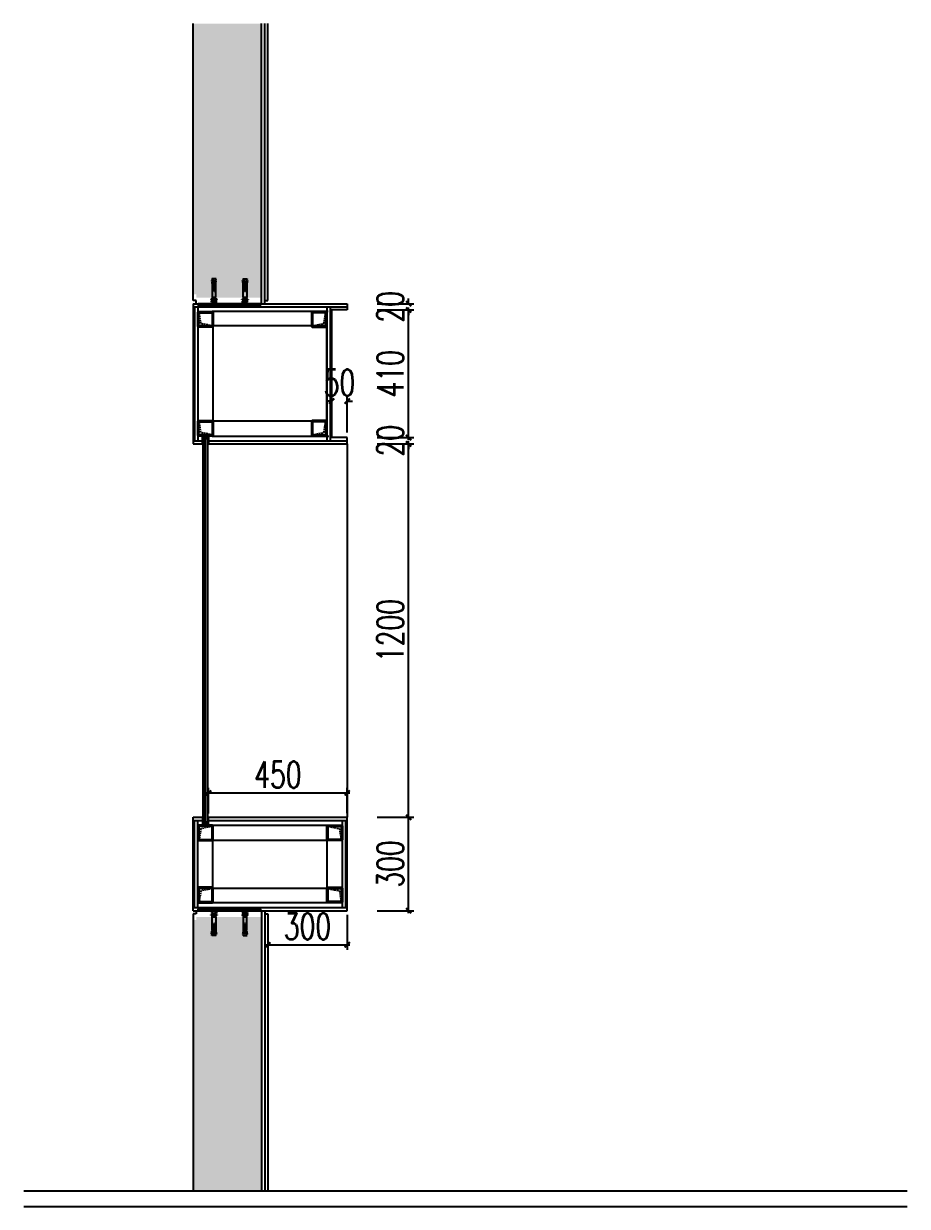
# Model space of a CAD drawing. Header units: millimetres. Extents: x 5625199 to 7433318, y -3316392 to -2552493.
# Drawn here: x 6243999 to 6246837, y -2676573 to -2672773 of the extents above; entities that cross this region are included whole.
import ezdxf

# ---------------------------------------------------------------- set-up
doc = ezdxf.new("R2010")
doc.units = ezdxf.units.MM
doc.header["$PDMODE"] = 35
doc.header["$PDSIZE"] = -10
doc.linetypes.add('DASH', pattern=[0.35, 0.25, -0.1])
doc.linetypes.add('DASHEDX2', pattern=[38.1, 25.4, -12.7])
for name, color, linetype in [('155', 155, 'Continuous'), ('BS-墙', 7, 'Continuous'), ('D-造型细线', 146, 'Continuous'), ('DIM-外部标注', 165, 'Continuous')]:
    doc.layers.add(name, color=color, linetype=linetype)
doc.styles.add('标注-尺寸', font='simplex.shx', dxfattribs={"width": 0.7})
doc.linetypes.add('ZIGZAG', pattern='A,0.00254,-5.08,[131,ltypeshp.shx,S=5.08,R=0,X=-5.08,Y=0],-10.16,[131,ltypeshp.shx,S=5.08,R=180,X=5.08,Y=0],-5.08', length=20.32254)
doc.dimstyles.new('MS55', dxfattribs={"dimscale": 0, "dimtxt": 5, "dimasz": 1, "dimexe": 1, "dimexo": 0.8, "dimgap": 1, "dimtad": 1, "dimdec": 0, "dimrnd": 5, "dimdsep": 46, "dimtxsty": '标注-尺寸', "dimblk": 'ARCHTICK', "dimcen": 0, "dimdle": 0.5, "dimclrd": 256, "dimclre": 256, "dimclrt": 50, "dimadec": 0, "dimazin": 0, "dimtfac": 1, "dimtdec": 0, "dimtix": 1, "dimtofl": 0, "dimtmove": 2, "dimatfit": 3, "dimldrblk": 'jt2', "dimfxl": 6, "dimfxlon": 1, "dimtvp": 1, "dimtolj": 1, "dimtzin": 0, "dimarcsym": 0})
pattern_1 = [(45, (6246187.35, -2177856.001), (-8.83883476, 8.83883476), []), (50, (6246187.35, -2177856), (35.8630091, -3.1376067), [3.75, -41.25]), (355, (6246187.35, -2177856), (-6.9375667, 37.6096067), [3, -33]), (100.4514, (6246190.34, -2177856.263), (28.925469, 34.471977), [3.1870095, -35.0571056]), (46.1842, (6246187.35, -2177846), (53.3620524, -8.2759507), [5.625, -61.875]), (96.6356, (6246191.797, -2177846.69), (46.7331353, 48.7058935), [4.7805144, -52.58565]), (351.1842, (6246187.35, -2177846), (46.733097, 48.70593), [4.5, -49.5]), (21, (6246192.35, -2177848.5), (29.8453526, -20.1309445), [3.75, -41.25]), (326, (6246192.35, -2177848.5), (12.1657666, 36.2575023), [3, -33]), (71.4514, (6246194.837, -2177850.18), (42.0111314, 16.1265248), [3.1870095, -35.0571056]), (37.5, (6246187.35, -2177856.001), (0.60799277, 16.6446927), [0, -32.6, 0, -33.5, 0, -33.125]), (7.5, (6246187.35, -2177856.001), (13.1534769, 19.7205856), [0, -19.1, 0, -31.85, 0, -12.625]), (327.5, (6246176.2, -2177856.001), (26.6911218, -1.1277436), [0, -12.5, 0, -39, 0, -51.75]), (317.5, (6246171.2, -2177856), (29.1593085, 5.0052491), [0, -16.25, 0, -25.9, 0, -36.75])]

# ---------------------------------------------------------------- blocks, each defined once
blk = doc.blocks.new('swfdsf')
at = {"layer": 'D-造型细线', "color": 8, "linetype": 'DASHEDX2', "ltscale": 0.02}
for p, q in [((-294380.6, 22108.8), (-294380.6, 22122.8)), ((-294380.6, 22122.8), (-294375.6, 22119.8)), ((-294375.6, 22119.8), (-294375.6, 22123.8)), ((-294375.6, 22119.8), (-294340.6, 22119.8)), ((-294375.6, 22117.8), (-294340.6, 22117.8)), ((-294375.6, 22113.8), (-294375.6, 22117.8)), ((-294365.6, 22121.8), (-294320.6, 22121.8)), ((-294340.6, 22119.8), (-294340.6, 22117.8)), ((-294320.6, 22121.8), (-294320.6, 22109.8)), ((-294310.6, 22121.8), (-294311.6, 22121.2)), ((-294310, 22119.8), (-294305.2, 22119.8)), ((-294305.3, 22123.8), (-294309.9, 22123.8)), ((-294304.6, 22121.8), (-294303.6, 22120.8)), ((-294303.6, 22110.8), (-294303.6, 22120.8)), ((-294303.6, 22120.8), (-294300.6, 22120.8)), ((-294299.6, 22119.8), (-294300.6, 22120.8)), ((-294300.6, 22120.8), (-294300.6, 22110.8)), ((-294299.6, 22111.8), (-294299.6, 22119.8)), ((-294380.6, 22108.8), (-294375.6, 22111.8)), ((-294340.6, 22113.8), (-294375.6, 22113.8)), ((-294340.6, 22111.8), (-294375.6, 22111.8)), ((-294375.6, 22107.8), (-294375.6, 22111.8)), ((-294320.6, 22109.8), (-294365.6, 22109.8)), ((-294340.6, 22113.8), (-294340.6, 22111.8)), ((-294310.6, 22109.8), (-294311.6, 22110.4)), ((-294305.2, 22107.8), (-294310, 22107.8)), ((-294305.3, 22111.8), (-294309.9, 22111.8)), ((-294304.6, 22109.8), (-294303.6, 22110.8)), ((-294300.6, 22110.8), (-294303.6, 22110.8)), ((-294299.6, 22111.8), (-294300.6, 22110.8))]:
    blk.add_line(p, q, dxfattribs=at)
for points in [[(-294315.6, 22120.8), (-294315.6, 22110.8), (-294320.6, 22110.8), (-294320.6, 22120.8)], [(-294315.6, 22125.8), (-294313.6, 22125.8), (-294313.6, 22105.8), (-294315.6, 22105.8)], [(-294313.6, 22121.8), (-294311.6, 22121.8), (-294311.6, 22109.8), (-294313.6, 22109.8)]]:
    blk.add_lwpolyline(points, close=True, dxfattribs=at)
for centre, radius, start, end in [((-294340.9, 22271.5), 151.7, 256.7643, 260.6158), ((-294307.3, 22121.8), 3.34, 142.0453, 215.6573), ((-294298.4, 22115.9), 12.2, 161.496, 199.6632), ((-294307.9, 22121.8), 3.34, 324.3427, 37.9547), ((-294316.8, 22115.9), 12.2, 340.3368, 18.504), ((-294340.9, 21960.1), 151.7, 99.3842, 103.2357), ((-294307.3, 22109.8), 3.34, 142.0453, 215.6573), ((-294307.9, 22109.8), 3.34, 324.3427, 37.9547)]:
    blk.add_arc(centre, radius, start, end, dxfattribs=at)
blk = doc.blocks.new('_ArchTick')
at = {"color": 0, "linetype": 'ByBlock', "const_width": 0.4}
blk.add_lwpolyline([(-0.5, -0.5), (0.5, 0.5)], dxfattribs=at)
blk = doc.blocks.new('*D857')
at = {"layer": '155', "lineweight": -2, "ltscale": 500, "transparency": 16777216}
for p, q in [((6245134, -2675322.7), (6245252, -2675322.7)), ((6245235.2, -2675631.1), (6245235.2, -2675314.3)), ((6245134, -2675622.7), (6245252, -2675622.7))]:
    blk.add_line(p, q, dxfattribs=at)
at = {"layer": 'Defpoints', "color": 0, "transparency": 16777216}
for p in [(6245038, -2675322.7), (6245235.2, -2675322.7), (6245038, -2675622.7)]:
    blk.add_point(p, dxfattribs=at)
at = {"layer": '155', "linetype": 'ByBlock', "lineweight": -2, "transparency": 16777216, "xscale": 16.86043695884961, "yscale": 16.86043695884961, "zscale": 16.86043695884961}
for p, rotation in [((6245235.2, -2675322.7), 90), ((6245235.2, -2675622.7), 270)]:
    blk.add_blockref('_ArchTick', p, dxfattribs=dict(at, rotation=rotation))
at = {"layer": '155', "color": 50, "ltscale": 500, "transparency": 16777216, "insert": (6245176.2, -2675472.7), "char_height": 84.3, "attachment_point": 5, "rotation": 90, "style": '标注-尺寸'}
blk.add_mtext('\\A1;300', dxfattribs=at)
blk = doc.blocks.new('jt2')
at = {"ltscale": 0.1}
blk.add_line((0, 0), (-1, 0), dxfattribs=at)
at = {"color": 6, "ltscale": 0.1}
blk.add_lwpolyline([(-1.22, 1.26), (-0.72, 1.5), (0.02, 0), (-0.72, -1.5), (-1.22, -1.26), (0, 0), (-1.22, 1.26)], dxfattribs=at)
blk = doc.blocks.new('*D858')
at = {"layer": '155', "lineweight": -2, "ltscale": 500, "transparency": 16777216}
for p, q in [((6245134, -2674122.7), (6245252, -2674122.7)), ((6245235.2, -2675331.1), (6245235.2, -2674114.3)), ((6245134, -2675322.7), (6245252, -2675322.7))]:
    blk.add_line(p, q, dxfattribs=at)
at = {"layer": 'Defpoints', "color": 0, "transparency": 16777216}
for p in [(6245038, -2674122.7), (6245235.2, -2674122.7), (6245038, -2675322.7)]:
    blk.add_point(p, dxfattribs=at)
at = {"layer": '155', "linetype": 'ByBlock', "lineweight": -2, "transparency": 16777216, "xscale": 16.86043695884961, "yscale": 16.86043695884961, "zscale": 16.86043695884961}
for p, rotation in [((6245235.2, -2674122.7), 90), ((6245235.2, -2675322.7), 270)]:
    blk.add_blockref('_ArchTick', p, dxfattribs=dict(at, rotation=rotation))
at = {"layer": '155', "color": 50, "ltscale": 500, "transparency": 16777216, "insert": (6245176.2, -2674722.7), "char_height": 84.3, "attachment_point": 5, "rotation": 90, "style": '标注-尺寸'}
blk.add_mtext('\\A1;1200', dxfattribs=at)
blk = doc.blocks.new('*D859')
at = {"layer": '155', "lineweight": -2, "ltscale": 500, "transparency": 16777216}
for p, q in [((6245235.2, -2674102.7), (6245235.2, -2674085.9)), ((6245134, -2674102.7), (6245252, -2674102.7)), ((6245134, -2674122.7), (6245252, -2674122.7)), ((6245235.2, -2674122.7), (6245235.2, -2674139.6))]:
    blk.add_line(p, q, dxfattribs=at)
at = {"layer": 'Defpoints', "color": 0, "transparency": 16777216}
for p in [(6245038, -2674102.7), (6245038, -2674122.7), (6245235.2, -2674102.7)]:
    blk.add_point(p, dxfattribs=at)
at = {"layer": '155', "linetype": 'ByBlock', "lineweight": -2, "transparency": 16777216, "xscale": 16.86043695884961, "yscale": 16.86043695884961, "zscale": 16.86043695884961}
for p, rotation in [((6245235.2, -2674102.7), 270), ((6245235.2, -2674122.7), 90)]:
    blk.add_blockref('_ArchTick', p, dxfattribs=dict(at, rotation=rotation))
at = {"layer": '155', "color": 50, "ltscale": 500, "transparency": 16777216, "insert": (6245176.2, -2674112.7), "char_height": 84.3, "attachment_point": 5, "rotation": 90, "style": '标注-尺寸'}
blk.add_mtext('\\A1;20', dxfattribs=at)
blk = doc.blocks.new('*D860')
at = {"layer": '155', "lineweight": -2, "ltscale": 500, "transparency": 16777216}
for p, q in [((6245134, -2673692.7), (6245252, -2673692.7)), ((6245235.2, -2674111.1), (6245235.2, -2673684.3)), ((6245134, -2674102.7), (6245252, -2674102.7))]:
    blk.add_line(p, q, dxfattribs=at)
at = {"layer": 'Defpoints', "color": 0, "transparency": 16777216}
for p in [(6245038, -2673692.7), (6245235.2, -2673692.7), (6245038, -2674102.7)]:
    blk.add_point(p, dxfattribs=at)
at = {"layer": '155', "linetype": 'ByBlock', "lineweight": -2, "transparency": 16777216, "xscale": 16.86043695884961, "yscale": 16.86043695884961, "zscale": 16.86043695884961}
for p, rotation in [((6245235.2, -2673692.7), 90), ((6245235.2, -2674102.7), 270)]:
    blk.add_blockref('_ArchTick', p, dxfattribs=dict(at, rotation=rotation))
at = {"layer": '155', "color": 50, "ltscale": 500, "transparency": 16777216, "insert": (6245176.2, -2673897.7), "char_height": 84.3, "attachment_point": 5, "rotation": 90, "style": '标注-尺寸'}
blk.add_mtext('\\A1;410', dxfattribs=at)
blk = doc.blocks.new('*D861')
at = {"layer": '155', "lineweight": -2, "ltscale": 500, "transparency": 16777216}
for p, q in [((6245134, -2673672.7), (6245252, -2673672.7)), ((6245235.2, -2673672.7), (6245235.2, -2673655.9)), ((6245134, -2673692.7), (6245252, -2673692.7)), ((6245235.2, -2673692.7), (6245235.2, -2673709.6))]:
    blk.add_line(p, q, dxfattribs=at)
at = {"layer": 'Defpoints', "color": 0, "transparency": 16777216}
for p in [(6245038, -2673672.7), (6245235.2, -2673672.7), (6245038, -2673692.7)]:
    blk.add_point(p, dxfattribs=at)
at = {"layer": '155', "linetype": 'ByBlock', "lineweight": -2, "transparency": 16777216, "xscale": 16.86043695884961, "yscale": 16.86043695884961, "zscale": 16.86043695884961}
for p, rotation in [((6245235.2, -2673672.7), 270), ((6245235.2, -2673692.7), 90)]:
    blk.add_blockref('_ArchTick', p, dxfattribs=dict(at, rotation=rotation))
at = {"layer": '155', "color": 50, "ltscale": 500, "transparency": 16777216, "insert": (6245176.2, -2673682.7), "char_height": 84.3, "attachment_point": 5, "rotation": 90, "style": '标注-尺寸'}
blk.add_mtext('\\A1;20', dxfattribs=at)
blk = doc.blocks.new('*D862')
at = {"layer": '155', "lineweight": -2, "ltscale": 500, "transparency": 16777216}
for p, q in [((6244593, -2675310.2), (6244593, -2675227.6)), ((6245038, -2675309.2), (6245038, -2675227.6)), ((6244584.6, -2675244.5), (6245046.5, -2675244.5))]:
    blk.add_line(p, q, dxfattribs=at)
at = {"layer": 'Defpoints', "color": 0, "transparency": 16777216}
for p in [(6245038, -2675244.5), (6244593, -2675323.7), (6245038, -2675322.7)]:
    blk.add_point(p, dxfattribs=at)
at = {"layer": '155', "linetype": 'ByBlock', "lineweight": -2, "transparency": 16777216, "xscale": 16.86043695884961, "yscale": 16.86043695884961, "zscale": 16.86043695884961, "rotation": 180}
blk.add_blockref('_ArchTick', (6244593, -2675244.5), dxfattribs=at)
at = {"layer": '155', "linetype": 'ByBlock', "lineweight": -2, "transparency": 16777216, "xscale": 16.86043695884961, "yscale": 16.86043695884961, "zscale": 16.86043695884961}
blk.add_blockref('_ArchTick', (6245038, -2675244.5), dxfattribs=at)
at = {"layer": '155', "color": 50, "ltscale": 500, "transparency": 16777216, "insert": (6244815.5, -2675185.5), "char_height": 84.302, "attachment_point": 5, "style": '标注-尺寸'}
blk.add_mtext('\\A1;\\A1;450', dxfattribs=at)
blk = doc.blocks.new('*D863')
at = {"layer": '155', "lineweight": -2, "ltscale": 500, "transparency": 16777216}
for p, q in [((6244783, -2675646.2), (6244783, -2675749)), ((6245038, -2675636.2), (6245038, -2675749)), ((6244774.6, -2675732.2), (6245046.5, -2675732.2))]:
    blk.add_line(p, q, dxfattribs=at)
at = {"layer": 'Defpoints', "color": 0, "transparency": 16777216}
for p in [(6244783, -2675632.7), (6245038, -2675622.7), (6245038, -2675732.2)]:
    blk.add_point(p, dxfattribs=at)
at = {"layer": '155', "linetype": 'ByBlock', "lineweight": -2, "transparency": 16777216, "xscale": 16.86043695884961, "yscale": 16.86043695884961, "zscale": 16.86043695884961, "rotation": 180}
blk.add_blockref('_ArchTick', (6244783, -2675732.2), dxfattribs=at)
at = {"layer": '155', "linetype": 'ByBlock', "lineweight": -2, "transparency": 16777216, "xscale": 16.86043695884961, "yscale": 16.86043695884961, "zscale": 16.86043695884961}
blk.add_blockref('_ArchTick', (6245038, -2675732.2), dxfattribs=at)
at = {"layer": '155', "color": 50, "ltscale": 500, "transparency": 16777216, "insert": (6244910.5, -2675673.2), "char_height": 84.302, "attachment_point": 5, "style": '标注-尺寸'}
blk.add_mtext('\\A1;\\A1;300', dxfattribs=at)
blk = doc.blocks.new('*D864')
at = {"layer": '155', "lineweight": -2, "ltscale": 500, "transparency": 16777216}
for p, q in [((6244988, -2674086.6), (6244988, -2673968.6)), ((6245038, -2674086.6), (6245038, -2673968.6)), ((6244988, -2673985.4), (6244971.2, -2673985.4)), ((6245038, -2673985.4), (6245054.9, -2673985.4))]:
    blk.add_line(p, q, dxfattribs=at)
at = {"layer": 'Defpoints', "color": 0, "transparency": 16777216}
for p in [(6244988, -2673985.4), (6244988, -2674102.7), (6245038, -2674102.7)]:
    blk.add_point(p, dxfattribs=at)
at = {"layer": '155', "linetype": 'ByBlock', "lineweight": -2, "transparency": 16777216, "xscale": 16.86043695884961, "yscale": 16.86043695884961, "zscale": 16.86043695884961}
blk.add_blockref('_ArchTick', (6244988, -2673985.4), dxfattribs=at)
at = {"layer": '155', "linetype": 'ByBlock', "lineweight": -2, "transparency": 16777216, "xscale": 16.86043695884961, "yscale": 16.86043695884961, "zscale": 16.86043695884961, "rotation": 180}
blk.add_blockref('_ArchTick', (6245038, -2673985.4), dxfattribs=at)
at = {"layer": '155', "color": 50, "ltscale": 500, "transparency": 16777216, "insert": (6245013, -2673926.4), "char_height": 84.3, "attachment_point": 5, "style": '标注-尺寸'}
blk.add_mtext('\\A1;50', dxfattribs=at)

msp = doc.modelspace()

# ---------------------------------------------------------------- hatches: boundary and pattern name
h = msp.add_hatch()
h.set_pattern_fill('钢筋混凝土', color=250, scale=5)
h.set_pattern_definition(pattern_1)
h.paths.add_polyline_path([(6244763.05, -2673652.72), (6244553.05, -2673652.72), (6244553.05, -2673642.72), (6244543.05, -2673642.72), (6244543.05, -2672772.72), (6244763.05, -2672772.72)])
h = msp.add_hatch()
h.set_pattern_fill('钢筋混凝土', color=250, scale=5)
h.set_pattern_definition(pattern_1)
h.paths.add_polyline_path([(6244763.05, -2675642.72), (6244553.05, -2675642.72), (6244553.05, -2675652.72), (6244543.05, -2675652.72), (6244543.05, -2676522.72), (6244763.05, -2676522.72)])
at = {"layer": 'D-造型细线'}
h = msp.add_hatch(dxfattribs=at)
h.set_pattern_fill('ANSI32', color=250, scale=0.5, angle=90, style=0)
h.set_pattern_definition([(45, (6244584.8637, -2675662.6568), (3.367596, -3.367596), []), (45, (6244584.8637, -2675660.4117), (3.367596, -3.367596), [])])
h.paths.add_polyline_path([(6244759.86, -2673677.78), (6244759.86, -2673672.78), (6244559.86, -2673672.78), (6244559.86, -2673677.78)])
h = msp.add_hatch(dxfattribs=at)
h.set_pattern_fill('ANSI32', color=250, scale=0.4, angle=90, style=0)
h.set_pattern_definition([(315, (6241484.187, -2674541.9545), (2.694077, 2.694077), []), (315, (6241484.187, -2674543.7506), (2.694077, 2.694077), [])])
edge = h.paths.add_edge_path()
edge.add_line((6244562.05, -2673697.72), (6244604.05, -2673697.72))
edge.add_arc((6244604.05, -2673701.72), 4, 0, 90, ccw=False)
edge.add_line((6244608.05, -2673701.72), (6244608.05, -2673743.72))
edge.add_arc((6244604.05, -2673743.72), 4, 270, 360, ccw=False)
edge.add_line((6244604.05, -2673747.72), (6244562.05, -2673747.72))
edge.add_arc((6244562.05, -2673743.72), 4, 180, 270, ccw=False)
edge.add_line((6244558.05, -2673743.72), (6244558.05, -2673701.72))
edge.add_arc((6244562.05, -2673701.72), 4, 90, 180, ccw=False)
h.paths.add_polyline_path([(6244562.05, -2673701.72), (6244604.05, -2673701.72), (6244604.05, -2673743.72), (6244562.05, -2673743.72)], flags=16)
h = msp.add_hatch(dxfattribs=at)
h.set_pattern_fill('ANSI32', color=250, scale=0.4, angle=90, style=0)
h.set_pattern_definition([(315, (5912617.4915, -2155934.651), (2.694076836, 2.694076836), []), (315, (5912617.4915, -2155936.447), (2.694076836, 2.694076836), [])])
h.paths.add_polyline_path([(6244969.05, -2673701.72), (6244927.05, -2673701.72), (6244927.05, -2673743.72), (6244969.05, -2673743.72)], flags=16)
edge = h.paths.add_edge_path()
edge.add_line((6244969.05, -2673697.72), (6244927.05, -2673697.72))
edge.add_arc((6244927.05, -2673701.72), 4, 90, 180)
edge.add_line((6244923.05, -2673701.72), (6244923.05, -2673743.72))
edge.add_arc((6244927.05, -2673743.72), 4, 180, 270)
edge.add_line((6244927.05, -2673747.72), (6244969.05, -2673747.72))
edge.add_arc((6244969.05, -2673743.72), 4, 270, 360)
edge.add_line((6244973.05, -2673743.72), (6244973.05, -2673701.72))
edge.add_arc((6244969.05, -2673701.72), 4, 0, 90)
h = msp.add_hatch(dxfattribs=at)
h.set_pattern_fill('ANSI32', color=250, scale=0.4, angle=90, style=0)
h.set_pattern_definition([(315, (6241484.187, -2674451.9545), (2.694077, 2.694077), []), (315, (6241484.187, -2674453.7506), (2.694077, 2.694077), [])])
edge = h.paths.add_edge_path()
edge.add_line((6244562.05, -2674047.72), (6244604.05, -2674047.72))
edge.add_arc((6244604.05, -2674051.72), 4, 0, 90, ccw=False)
edge.add_line((6244608.05, -2674051.72), (6244608.05, -2674093.72))
edge.add_arc((6244604.05, -2674093.72), 4, 270, 360, ccw=False)
edge.add_line((6244604.05, -2674097.72), (6244562.05, -2674097.72))
edge.add_arc((6244562.05, -2674093.72), 4, 180, 270, ccw=False)
edge.add_line((6244558.05, -2674093.72), (6244558.05, -2674051.72))
edge.add_arc((6244562.05, -2674051.72), 4, 90, 180, ccw=False)
h.paths.add_polyline_path([(6244562.05, -2674051.72), (6244604.05, -2674051.72), (6244604.05, -2674093.72), (6244562.05, -2674093.72)], flags=16)
h = msp.add_hatch(dxfattribs=at)
h.set_pattern_fill('ANSI32', color=250, scale=0.4, angle=90, style=0)
h.set_pattern_definition([(315, (5912617.4915, -2155844.651), (2.694076836, 2.694076836), []), (315, (5912617.4915, -2155846.447), (2.694076836, 2.694076836), [])])
h.paths.add_polyline_path([(6244969.05, -2674051.72), (6244927.05, -2674051.72), (6244927.05, -2674093.72), (6244969.05, -2674093.72)], flags=16)
edge = h.paths.add_edge_path()
edge.add_line((6244969.05, -2674047.72), (6244927.05, -2674047.72))
edge.add_arc((6244927.05, -2674051.72), 4, 90, 180)
edge.add_line((6244923.05, -2674051.72), (6244923.05, -2674093.72))
edge.add_arc((6244927.05, -2674093.72), 4, 180, 270)
edge.add_line((6244927.05, -2674097.72), (6244969.05, -2674097.72))
edge.add_arc((6244969.05, -2674093.72), 4, 270, 360)
edge.add_line((6244973.05, -2674093.72), (6244973.05, -2674051.72))
edge.add_arc((6244969.05, -2674051.72), 4, 0, 90)
h = msp.add_hatch(dxfattribs=at)
h.set_pattern_fill('ANSI32', color=256, scale=0.5, angle=180, style=0)
h.set_pattern_definition([(225, (6244593.046, -2675472.7189), (1.0606602, -1.0606602), []), (225, (6244592.3388, -2675472.7189), (1.0606602, -1.0606602), [])])
h.paths.add_polyline_path([(6244591.55, -2674121.72), (6244591.55, -2674101.72), (6244574.55, -2674101.72), (6244574.55, -2674121.72), (6244574.05, -2674121.72), (6244574.05, -2674098.72), (6244592.05, -2674098.72), (6244592.05, -2674121.72)], flags=16)
h.paths.add_polyline_path([(6244590.55, -2674122.72), (6244590.55, -2674102.72), (6244575.55, -2674102.72), (6244575.55, -2674122.72), (6244573.05, -2674122.72), (6244573.05, -2674097.72), (6244593.05, -2674097.72), (6244593.05, -2674122.72)])
h = msp.add_hatch(dxfattribs=at)
h.set_pattern_fill('DOTS', color=250, scale=0.2, angle=180, style=0)
h.set_pattern_definition([(180, (5908020.27212, -2636149.59148), (-0.15875, -0.3175), [0, -0.3175])])
edge = h.paths.add_edge_path()
edge.add_arc((6244575.55, -2674114.22), 1.5, 0, 90, ccw=False)
edge.add_line((6244577.05, -2674114.22), (6244577.05, -2674098.72))
edge.add_line((6244577.05, -2674098.72), (6244580.05, -2674096.72))
edge.add_line((6244580.05, -2674096.72), (6244583.05, -2674096.72))
edge.add_ellipse((6244583.05, -2674094.72), major_axis=(-6.4, 0), ratio=0.3123338, start_angle=-90, end_angle=90, ccw=False)
edge.add_line((6244582.53, -2674092.72), (6244575.55, -2674092.72))
edge.add_line((6244575.55, -2674092.72), (6244575.55, -2674112.72))
edge = h.paths.add_edge_path()
edge.add_line((6244590.55, -2674092.72), (6244583.05, -2674092.72))
edge.add_ellipse((6244583.05, -2674094.72), major_axis=(6.4, 0), ratio=0.3123338, start_angle=-90, end_angle=90, ccw=False)
edge.add_line((6244583.56, -2674096.72), (6244586.05, -2674096.72))
edge.add_line((6244586.05, -2674096.72), (6244589.05, -2674098.72))
edge.add_line((6244589.05, -2674098.72), (6244589.05, -2674114.22))
edge.add_arc((6244590.55, -2674114.22), 1.5, 90, 180, ccw=False)
edge.add_line((6244590.55, -2674112.72), (6244590.55, -2674092.72))
h = msp.add_hatch(dxfattribs=at)
h.set_pattern_fill('_USER', color=250, angle=135, style=0, double=1, pattern_type=0)
h.set_pattern_definition([(135, (6244589.4494, -2675492.7189), (0.7071068, 0.7071068), []), (45, (6244589.4494, -2675492.7189), (0.7071068, -0.7071068), [])])
edge = h.paths.add_edge_path()
edge.add_ellipse((6244583.05, -2674104.72), major_axis=(6.4, 0), ratio=0.3123338, start_angle=90, end_angle=270)
edge.add_ellipse((6244583.05, -2674104.72), major_axis=(6.4, 0), ratio=0.3123338, start_angle=270, end_angle=450)
h = msp.add_hatch(dxfattribs=at)
h.set_pattern_fill('ANSI32', color=250, scale=0.4, angle=270, style=0)
h.set_pattern_definition([(315, (6241484.187, -2674301.9545), (2.694077, 2.694077), []), (315, (6241484.187, -2674303.7506), (2.694077, 2.694077), [])])
h.paths.add_polyline_path([(6244562.05, -2675393.72), (6244604.05, -2675393.72), (6244604.05, -2675351.72), (6244562.05, -2675351.72)], flags=16)
edge = h.paths.add_edge_path()
edge.add_line((6244562.05, -2675397.72), (6244604.05, -2675397.72))
edge.add_arc((6244604.05, -2675393.72), 4, 270, 360)
edge.add_line((6244608.05, -2675393.72), (6244608.05, -2675351.72))
edge.add_arc((6244604.05, -2675351.72), 4, 0, 90)
edge.add_line((6244604.05, -2675347.72), (6244562.05, -2675347.72))
edge.add_arc((6244562.05, -2675351.72), 4, 90, 180)
edge.add_line((6244558.05, -2675351.72), (6244558.05, -2675393.72))
edge.add_arc((6244562.05, -2675393.72), 4, 180, 270)
h = msp.add_hatch(dxfattribs=at)
h.set_pattern_fill('ANSI32', color=256, scale=0.5, angle=180, style=0)
h.set_pattern_definition([(225, (6244593.046, -2675322.7189), (1.06066, -1.06066), []), (225, (6244592.3388, -2675322.7189), (1.06066, -1.06066), [])])
h.paths.add_polyline_path([(6244591.55, -2675323.72), (6244591.55, -2675343.72), (6244574.55, -2675343.72), (6244574.55, -2675323.72), (6244574.05, -2675323.72), (6244574.05, -2675346.72), (6244592.05, -2675346.72), (6244592.05, -2675323.72)], flags=16)
h.paths.add_polyline_path([(6244590.55, -2675322.72), (6244590.55, -2675342.72), (6244575.55, -2675342.72), (6244575.55, -2675322.72), (6244573.05, -2675322.72), (6244573.05, -2675347.72), (6244593.05, -2675347.72), (6244593.05, -2675322.72)])
h = msp.add_hatch(dxfattribs=at)
h.set_pattern_fill('DOTS', color=250, scale=0.2, angle=180, style=0)
h.set_pattern_definition([(180, (5908020.27212, -2635999.59148), (-0.15875, -0.3175), [0, -0.3175])])
edge = h.paths.add_edge_path()
edge.add_arc((6244575.55, -2675331.22), 1.5, 270, 360)
edge.add_line((6244577.05, -2675331.22), (6244577.05, -2675346.72))
edge.add_line((6244577.05, -2675346.72), (6244580.05, -2675348.72))
edge.add_line((6244580.05, -2675348.72), (6244583.05, -2675348.72))
edge.add_ellipse((6244583.05, -2675350.72), major_axis=(-6.4, 0), ratio=0.3123338, start_angle=270, end_angle=450)
edge.add_line((6244582.53, -2675352.72), (6244575.55, -2675352.72))
edge.add_line((6244575.55, -2675352.72), (6244575.55, -2675332.72))
edge = h.paths.add_edge_path()
edge.add_line((6244590.55, -2675352.72), (6244583.05, -2675352.72))
edge.add_ellipse((6244583.05, -2675350.72), major_axis=(6.4, 0), ratio=0.3123338, start_angle=270, end_angle=450)
edge.add_line((6244583.56, -2675348.72), (6244586.05, -2675348.72))
edge.add_line((6244586.05, -2675348.72), (6244589.05, -2675346.72))
edge.add_line((6244589.05, -2675346.72), (6244589.05, -2675331.22))
edge.add_arc((6244590.55, -2675331.22), 1.5, 180, 270)
edge.add_line((6244590.55, -2675332.72), (6244590.55, -2675352.72))
h = msp.add_hatch(dxfattribs=at)
h.set_pattern_fill('_USER', color=250, angle=225, style=0, double=1, pattern_type=0)
h.set_pattern_definition([(135, (6244589.4494, -2675342.7189), (0.70711, 0.70711), []), (45, (6244589.4494, -2675342.7189), (0.70711, -0.70711), [])])
edge = h.paths.add_edge_path()
edge.add_ellipse((6244583.05, -2675340.72), major_axis=(6.4, 0), ratio=0.3123338, start_angle=90, end_angle=270, ccw=False)
edge.add_ellipse((6244583.05, -2675340.72), major_axis=(6.4, 0), ratio=0.3123338, start_angle=-90, end_angle=90, ccw=False)
h = msp.add_hatch(dxfattribs=at)
h.set_pattern_fill('ANSI32', color=250, scale=0.4, angle=270, style=0)
h.set_pattern_definition([(315, (5912667.4915, -2155694.651), (2.694076836, 2.694076836), []), (315, (5912667.4915, -2155696.447), (2.694076836, 2.694076836), [])])
h.paths.add_polyline_path([(6245019.05, -2675393.72), (6244977.05, -2675393.72), (6244977.05, -2675351.72), (6245019.05, -2675351.72)], flags=16)
edge = h.paths.add_edge_path()
edge.add_line((6245019.05, -2675397.72), (6244977.05, -2675397.72))
edge.add_arc((6244977.05, -2675393.72), 4, 180, 270, ccw=False)
edge.add_line((6244973.05, -2675393.72), (6244973.05, -2675351.72))
edge.add_arc((6244977.05, -2675351.72), 4, 90, 180, ccw=False)
edge.add_line((6244977.05, -2675347.72), (6245019.05, -2675347.72))
edge.add_arc((6245019.05, -2675351.72), 4, 0, 90, ccw=False)
edge.add_line((6245023.05, -2675351.72), (6245023.05, -2675393.72))
edge.add_arc((6245019.05, -2675393.72), 4, 270, 360, ccw=False)
h = msp.add_hatch(dxfattribs=at)
h.set_pattern_fill('ANSI32', color=250, scale=0.4, angle=270, style=0)
h.set_pattern_definition([(315, (6241484.187, -2674501.9545), (2.694077, 2.694077), []), (315, (6241484.187, -2674503.7506), (2.694077, 2.694077), [])])
edge = h.paths.add_edge_path()
edge.add_line((6244562.05, -2675597.72), (6244604.05, -2675597.72))
edge.add_arc((6244604.05, -2675593.72), 4, 270, 360)
edge.add_line((6244608.05, -2675593.72), (6244608.05, -2675551.72))
edge.add_arc((6244604.05, -2675551.72), 4, 0, 90)
edge.add_line((6244604.05, -2675547.72), (6244562.05, -2675547.72))
edge.add_arc((6244562.05, -2675551.72), 4, 90, 180)
edge.add_line((6244558.05, -2675551.72), (6244558.05, -2675593.72))
edge.add_arc((6244562.05, -2675593.72), 4, 180, 270)
h.paths.add_polyline_path([(6244562.05, -2675593.72), (6244604.05, -2675593.72), (6244604.05, -2675551.72), (6244562.05, -2675551.72)], flags=16)
h = msp.add_hatch(dxfattribs=at)
h.set_pattern_fill('ANSI32', color=250, scale=0.4, angle=270, style=0)
h.set_pattern_definition([(315, (5912667.4915, -2155894.651), (2.694076836, 2.694076836), []), (315, (5912667.4915, -2155896.447), (2.694076836, 2.694076836), [])])
h.paths.add_polyline_path([(6245019.05, -2675593.72), (6244977.05, -2675593.72), (6244977.05, -2675551.72), (6245019.05, -2675551.72)], flags=16)
edge = h.paths.add_edge_path()
edge.add_line((6245019.05, -2675597.72), (6244977.05, -2675597.72))
edge.add_arc((6244977.05, -2675593.72), 4, 180, 270, ccw=False)
edge.add_line((6244973.05, -2675593.72), (6244973.05, -2675551.72))
edge.add_arc((6244977.05, -2675551.72), 4, 90, 180, ccw=False)
edge.add_line((6244977.05, -2675547.72), (6245019.05, -2675547.72))
edge.add_arc((6245019.05, -2675551.72), 4, 0, 90, ccw=False)
edge.add_line((6245023.05, -2675551.72), (6245023.05, -2675593.72))
edge.add_arc((6245019.05, -2675593.72), 4, 270, 360, ccw=False)
h = msp.add_hatch(dxfattribs=at)
h.set_pattern_fill('ANSI32', color=250, scale=0.5, angle=270, style=0)
h.set_pattern_definition([(45, (6244584.8637, -2675622.6568), (3.3676, -3.3676), []), (45, (6244584.8637, -2675620.4117), (3.3676, -3.3676), [])])
h.paths.add_polyline_path([(6244759.86, -2675617.66), (6244759.86, -2675622.66), (6244559.86, -2675622.66), (6244559.86, -2675617.66)])

# ---------------------------------------------------------------- linework, layer by layer
for p, q in [((6244543.05, -2673662.72), (6244543.05, -2672772.72)), ((6244553.05, -2673662.72), (6244543.05, -2673662.72)), ((6244553.05, -2673672.72), (6244553.05, -2673662.72)), ((6244773.05, -2673672.72), (6244773.05, -2673662.72)), ((6244773.05, -2673662.72), (6244783.05, -2673662.72)), ((6244543.05, -2675632.72), (6244543.05, -2676522.72)), ((6244553.05, -2675632.72), (6244543.05, -2675632.72)), ((6244553.05, -2675622.72), (6244553.05, -2675632.72)), ((6244773.05, -2675622.72), (6244773.05, -2675632.72)), ((6244773.05, -2675632.72), (6244783.05, -2675632.72))]:
    msp.add_line(p, q)
at = {"color": 15}
for p, q in [((6244543.05, -2673672.72), (6245038.05, -2673672.72)), ((6245038.05, -2673672.72), (6245038.05, -2673692.72)), ((6244543.05, -2673682.72), (6245038.05, -2673682.72)), ((6244983.05, -2673682.72), (6244983.05, -2674112.72)), ((6245038.05, -2673692.72), (6244983.05, -2673692.72)), ((6244543.05, -2674112.72), (6244573.05, -2674112.72)), ((6244543.05, -2674122.72), (6244573.05, -2674122.72)), ((6244575.55, -2674102.72), (6244590.55, -2674102.72)), ((6244593.05, -2674112.72), (6245038.05, -2674112.72)), ((6244593.05, -2674122.72), (6245038.05, -2674122.72)), ((6244593.05, -2674122.72), (6245038.05, -2674122.72)), ((6245038.05, -2674102.72), (6244983.05, -2674102.72)), ((6245038.05, -2674122.72), (6245038.05, -2674102.72)), ((6244543.05, -2675322.72), (6244573.05, -2675322.72)), ((6244543.05, -2675332.72), (6244573.05, -2675332.72)), ((6244575.55, -2675342.72), (6244590.55, -2675342.72)), ((6244593.05, -2675322.72), (6245038.05, -2675322.72)), ((6244593.05, -2675332.72), (6245038.05, -2675332.72)), ((6244543.05, -2675612.72), (6245038.05, -2675612.72)), ((6244543.05, -2675622.72), (6245038.05, -2675622.72))]:
    msp.add_line(p, q, dxfattribs=at)
at = {"layer": '155', "color": 250, "ltscale": 500}
msp.add_line((6245038.05, -2674122.72), (6245038.05, -2675322.72), dxfattribs=at)
at = {"layer": 'BS-墙'}
for p, q in [((6244763.05, -2673672.72), (6244763.05, -2672772.72)), ((6244763.05, -2675622.72), (6244763.05, -2676522.72)), ((6244773.05, -2676482.72), (6244773.05, -2676522.72))]:
    msp.add_line(p, q, dxfattribs=at)
at = {"layer": 'BS-墙', "color": 8}
for p, q in [((6244773.05, -2673662.72), (6244773.05, -2672772.72)), ((6244773.05, -2675632.72), (6244773.05, -2676522.72))]:
    msp.add_line(p, q, dxfattribs=at)
at = {"layer": 'BS-墙', "color": 15}
for p, q in [((6244783.05, -2673662.72), (6244783.05, -2672772.72)), ((6244783.05, -2675632.72), (6244783.05, -2676522.72))]:
    msp.add_line(p, q, dxfattribs=at)
at = {"layer": 'D-造型细线', "color": 251, "linetype": 'ZIGZAG', "ltscale": 1.2}
msp.add_line((6244583.05, -2675338.72), (6244583.05, -2674106.72), dxfattribs=at)
at = {"layer": 'D-造型细线', "color": 8}
for points in [[(6244559.86, -2673672.78), (6244559.86, -2673677.78), (6244759.86, -2673677.78), (6244759.86, -2673672.78)], [(6244562.05, -2673701.72), (6244604.05, -2673701.72), (6244604.05, -2673743.72), (6244562.05, -2673743.72)], [(6244969.05, -2673701.72), (6244927.05, -2673701.72), (6244927.05, -2673743.72), (6244969.05, -2673743.72)], [(6244562.05, -2674051.72), (6244604.05, -2674051.72), (6244604.05, -2674093.72), (6244562.05, -2674093.72)], [(6244969.05, -2674051.72), (6244927.05, -2674051.72), (6244927.05, -2674093.72), (6244969.05, -2674093.72)], [(6244591.55, -2674121.72), (6244591.55, -2674101.72), (6244574.55, -2674101.72), (6244574.55, -2674121.72), (6244574.05, -2674121.72), (6244574.05, -2674098.72), (6244574.05, -2674098.72), (6244574.05, -2674098.72), (6244592.05, -2674098.72), (6244592.05, -2674098.72), (6244592.05, -2674098.72), (6244592.05, -2674121.72)], [(6244562.05, -2675393.72), (6244604.05, -2675393.72), (6244604.05, -2675351.72), (6244562.05, -2675351.72)], [(6244591.55, -2675323.72), (6244591.55, -2675343.72), (6244574.55, -2675343.72), (6244574.55, -2675323.72), (6244574.05, -2675323.72), (6244574.05, -2675346.72), (6244574.05, -2675346.72), (6244574.05, -2675346.72), (6244592.05, -2675346.72), (6244592.05, -2675346.72), (6244592.05, -2675346.72), (6244592.05, -2675323.72)], [(6245019.05, -2675393.72), (6244977.05, -2675393.72), (6244977.05, -2675351.72), (6245019.05, -2675351.72)], [(6244562.05, -2675593.72), (6244604.05, -2675593.72), (6244604.05, -2675551.72), (6244562.05, -2675551.72)], [(6245019.05, -2675593.72), (6244977.05, -2675593.72), (6244977.05, -2675551.72), (6245019.05, -2675551.72)], [(6244559.86, -2675622.66), (6244559.86, -2675617.66), (6244759.86, -2675617.66), (6244759.86, -2675622.66)]]:
    msp.add_lwpolyline(points, close=True, dxfattribs=at)
at = {"layer": 'D-造型细线', "color": 30}
for points in [[(6244562.05, -2673697.72), (6244604.05, -2673697.72, -0.4142136), (6244608.05, -2673701.72), (6244608.05, -2673743.72, -0.4142136), (6244604.05, -2673747.72), (6244562.05, -2673747.72, -0.4142136), (6244558.05, -2673743.72), (6244558.05, -2673701.72, -0.4142136)], [(6244969.05, -2673697.72), (6244927.05, -2673697.72, 0.4142136), (6244923.05, -2673701.72), (6244923.05, -2673743.72, 0.4142136), (6244927.05, -2673747.72), (6244969.05, -2673747.72, 0.4142136), (6244973.05, -2673743.72), (6244973.05, -2673701.72, 0.4142136)], [(6244562.05, -2674047.72), (6244604.05, -2674047.72, -0.4142136), (6244608.05, -2674051.72), (6244608.05, -2674093.72, -0.4142136), (6244604.05, -2674097.72), (6244562.05, -2674097.72, -0.4142136), (6244558.05, -2674093.72), (6244558.05, -2674051.72, -0.4142136)], [(6244969.05, -2674047.72), (6244927.05, -2674047.72, 0.4142136), (6244923.05, -2674051.72), (6244923.05, -2674093.72, 0.4142136), (6244927.05, -2674097.72), (6244969.05, -2674097.72, 0.4142136), (6244973.05, -2674093.72), (6244973.05, -2674051.72, 0.4142136)], [(6244562.05, -2675397.72), (6244604.05, -2675397.72, 0.4142136), (6244608.05, -2675393.72), (6244608.05, -2675351.72, 0.4142136), (6244604.05, -2675347.72), (6244562.05, -2675347.72, 0.4142136), (6244558.05, -2675351.72), (6244558.05, -2675393.72, 0.4142136)], [(6245019.05, -2675397.72), (6244977.05, -2675397.72, -0.4142136), (6244973.05, -2675393.72), (6244973.05, -2675351.72, -0.4142136), (6244977.05, -2675347.72), (6245019.05, -2675347.72, -0.4142136), (6245023.05, -2675351.72), (6245023.05, -2675393.72, -0.4142136)], [(6244562.05, -2675597.72), (6244604.05, -2675597.72, 0.4142136), (6244608.05, -2675593.72), (6244608.05, -2675551.72, 0.4142136), (6244604.05, -2675547.72), (6244562.05, -2675547.72, 0.4142136), (6244558.05, -2675551.72), (6244558.05, -2675593.72, 0.4142136)], [(6245019.05, -2675597.72), (6244977.05, -2675597.72, -0.4142136), (6244973.05, -2675593.72), (6244973.05, -2675551.72, -0.4142136), (6244977.05, -2675547.72), (6245019.05, -2675547.72, -0.4142136), (6245023.05, -2675551.72), (6245023.05, -2675593.72, -0.4142136)]]:
    msp.add_lwpolyline(points, format="xyb", close=True, dxfattribs=at)
at = {"layer": 'D-造型细线', "color": 250, "linetype": 'DASH', "ltscale": 20}
for points in [[(6244604.05, -2673743.72), (6244567.69, -2673736.24), (6244562.05, -2673701.72)], [(6244927.05, -2673743.72), (6244963.41, -2673736.24), (6244969.05, -2673701.72)], [(6244604.05, -2674093.72), (6244567.69, -2674086.24), (6244562.05, -2674051.72)], [(6244927.05, -2674093.72), (6244963.41, -2674086.24), (6244969.05, -2674051.72)], [(6244604.05, -2675351.72), (6244567.69, -2675359.2), (6244562.05, -2675393.72)], [(6244977.05, -2675351.72), (6245013.41, -2675359.2), (6245019.05, -2675393.72)], [(6244604.05, -2675551.72), (6244567.69, -2675559.2), (6244562.05, -2675593.72)], [(6244977.05, -2675551.72), (6245013.41, -2675559.2), (6245019.05, -2675593.72)]]:
    msp.add_lwpolyline(points, dxfattribs=at)
at = {"layer": 'D-造型细线', "color": 30}
for points in [[(6244590.55, -2674122.72), (6244590.55, -2674102.72), (6244575.55, -2674102.72), (6244575.55, -2674122.72), (6244573.05, -2674122.72), (6244573.05, -2674097.72), (6244573.05, -2674097.72), (6244573.05, -2674097.72), (6244593.05, -2674097.72), (6244593.05, -2674097.72), (6244593.05, -2674097.72), (6244593.05, -2674122.72), (6244590.55, -2674122.72)], [(6244589.05, -2674107.9), (6244589.05, -2675336.72), (6244586.05, -2675338.72), (6244580.05, -2675338.72), (6244577.05, -2675336.72), (6244577.05, -2674104.38)], [(6244590.55, -2675322.72), (6244590.55, -2675342.72), (6244575.55, -2675342.72), (6244575.55, -2675322.72), (6244573.05, -2675322.72), (6244573.05, -2675347.72), (6244573.05, -2675347.72), (6244573.05, -2675347.72), (6244593.05, -2675347.72), (6244593.05, -2675347.72), (6244593.05, -2675347.72), (6244593.05, -2675322.72), (6244590.55, -2675322.72)]]:
    msp.add_lwpolyline(points, dxfattribs=at)
at = {"layer": 'D-造型细线', "color": 14}
for centre, start, end in [((6244575.55, -2674124.22), 360, 90), ((6244590.55, -2674124.22), 90, 180), ((6244575.55, -2675321.22), 270, 360), ((6244590.55, -2675321.22), 180, 270)]:
    msp.add_arc(centre, 1.5, start, end, dxfattribs=at)
msp.add_ellipse((6244583.05, -2674104.72), major_axis=(6.4, 0), ratio=0.3123338, dxfattribs=at)
at = {"layer": 'D-造型细线', "color": 14, "extrusion": (0, 0, -1)}
msp.add_ellipse((6244583.05, -2675340.72), major_axis=(6.4, 0), ratio=0.3123338, dxfattribs=at)
at = {"layer": 'DIM-外部标注', "color": 15}
for p, q in [((6244543.05, -2673672.72), (6244543.05, -2674122.72)), ((6244988.05, -2673692.72), (6244988.05, -2674102.72)), ((6244988.05, -2673692.72), (6244988.05, -2674102.72)), ((6244543.05, -2675622.72), (6244543.05, -2675322.72)), ((6245038.05, -2675622.72), (6245038.05, -2675322.72)), ((6245038.05, -2675622.72), (6245038.05, -2675322.72))]:
    msp.add_line(p, q, dxfattribs=at)
at = {"layer": 'DIM-外部标注', "color": 250}
for p, q in [((6244548.05, -2673682.72), (6244548.05, -2674112.72)), ((6244558.05, -2673682.72), (6244558.05, -2674112.72)), ((6244977.05, -2673697.72), (6244604.05, -2673697.72)), ((6244973.05, -2673682.72), (6244973.05, -2674112.72)), ((6244604.05, -2674097.72), (6244979.33, -2674097.72)), ((6244575.05, -2675322.72), (6244575.05, -2674121.42)), ((6244548.05, -2675612.72), (6244548.05, -2675332.72)), ((6244558.05, -2675612.72), (6244558.05, -2675332.72)), ((6244604.05, -2675347.72), (6244979.33, -2675347.72)), ((6245023.05, -2675612.72), (6245023.05, -2675332.72)), ((6245033.05, -2675612.72), (6245033.05, -2675332.72)), ((6244977.05, -2675597.72), (6244604.05, -2675597.72))]:
    msp.add_line(p, q, dxfattribs=at)
at = {"layer": 'DIM-外部标注', "color": 7}
for p, q in [((6243999.07, -2676522.72), (6246836.6, -2676522.72)), ((6243999.07, -2676572.72), (6246836.6, -2676572.72))]:
    msp.add_line(p, q, dxfattribs=at)
at = {"layer": 'DIM-外部标注', "color": 250}
for points in [[(6244606.87, -2674048.89), (6244973.05, -2674048.89), (6244973.05, -2673743.72), (6244606.87, -2673743.72)], [(6244606.87, -2675396.55), (6244973.05, -2675396.55), (6244973.05, -2675551.72), (6244606.87, -2675551.72)]]:
    msp.add_lwpolyline(points, close=True, dxfattribs=at)

# ---------------------------------------------------------------- block references
at = {"layer": 'D-造型细线', "color": 30, "xscale": -1}
for p, rotation in [((6266725.68, -2967973.39), 90), ((6222594.05, -2381322.05), 270)]:
    msp.add_blockref('swfdsf', p, dxfattribs=dict(at, rotation=rotation))
at = {"layer": 'D-造型细线', "color": 30}
for p, rotation in [((6222594.05, -2967973.39), 270), ((6266725.68, -2381322.05), 90)]:
    msp.add_blockref('swfdsf', p, dxfattribs=dict(at, rotation=rotation))

# ---------------------------------------------------------------- dimensions: what is measured, and where the dimension line sits
at = {"layer": '155', "ltscale": 500}
for base, p1, p2, picture, middle in [((6245235.18, -2673672.72), (6245038.05, -2673692.72), (6245038.05, -2673672.72), '*D861', (6245176.17, -2673682.72)), ((6245235.18, -2673692.72), (6245038.05, -2674102.72), (6245038.05, -2673692.72), '*D860', (6245176.17, -2673897.72)), ((6245235.18, -2674102.72), (6245038.05, -2674122.72), (6245038.05, -2674102.72), '*D859', (6245176.17, -2674112.72)), ((6245235.18, -2674122.72), (6245038.05, -2675322.72), (6245038.05, -2674122.72), '*D858', (6245176.17, -2674722.72)), ((6245235.18, -2675322.72), (6245038.05, -2675622.72), (6245038.05, -2675322.72), '*D857', (6245176.17, -2675472.72))]:
    dim = msp.add_linear_dim(base=base, p1=p1, p2=p2, angle=90, dimstyle='MS55', override={"dimscale": 16.860437}, dxfattribs=at)
    dim.commit()
    dim.dimension.update_dxf_attribs({"geometry": picture, "text_midpoint": middle})
dim = msp.add_linear_dim(base=(6244988.05, -2673985.42), p1=(6245038.05, -2674102.72), p2=(6244988.05, -2674102.72), dimstyle='MS55', override={"dimscale": 16.860437}, dxfattribs=at)
dim.commit()
dim.dimension.update_dxf_attribs({"geometry": '*D864', "text_midpoint": (6245013.05, -2673926.41)})
for base, p1, p2, text, picture, middle in [((6245038.05, -2675244.47), (6244593.05, -2675323.72), (6245038.05, -2675322.72), '\\A1;450', '*D862', (6244815.55, -2675185.46)), ((6245038.05, -2675732.18), (6244783.05, -2675632.72), (6245038.05, -2675622.72), '\\A1;300', '*D863', (6244910.55, -2675673.17))]:
    dim = msp.add_linear_dim(base=base, p1=p1, p2=p2, text=text, dimstyle='MS55', override={"dimscale": 16.860437, "dimtxsty": '标注-尺寸'}, dxfattribs=at)
    dim.commit()
    dim.dimension.update_dxf_attribs({"geometry": picture, "text_midpoint": middle})

doc.saveas('drawing.dxf')
